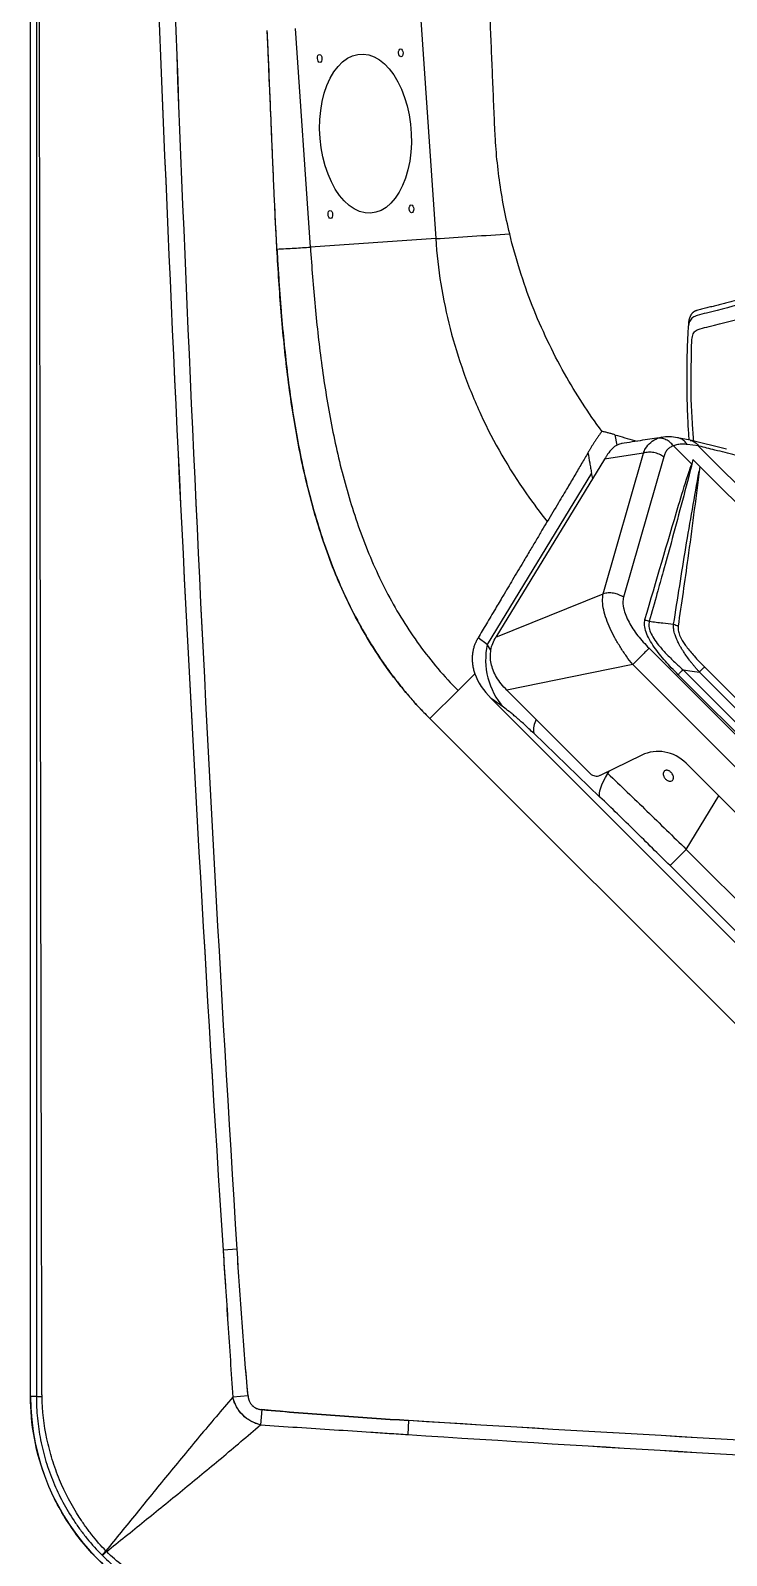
# Model space of a CAD drawing. Extents: x 409 to 498, y 628 to 778.
# Drawn here: x 408.58 to 417.31, y 645.88 to 665.02 of the extents above; entities that cross this region are included whole.
import ezdxf

# ---------------------------------------------------------------- set-up
doc = ezdxf.new("R2010")
doc.units = 0
doc.header["$MEASUREMENT"] = 0
doc.layers.add('1', color=4, linetype='Continuous')
doc.layers.add('GEOMETRY', color=4, linetype='Continuous', lineweight=25)

# ---------------------------------------------------------------- blocks, each defined once
blk = doc.blocks.new('2026_PULSE')
at = {"layer": 'GEOMETRY'}
for p, q in [((0, 2.918), (0, 86.582)), ((4.897, 20.195), (5.085, 17.451)), ((3.512, 17.344), (3.325, 20.088)), ((3.03, 18.679), (3.029, 18.716)), ((3.03, 18.679), (3.029, 18.716)), ((3.093, 17.32), (3.087, 17.435)), ((5.085, 17.451), (3.512, 17.344)), ((7.335, 14.989), (7.36, 14.858)), ((7.869, 14.945), (7.918, 14.956)), ((7.918, 14.956), (7.922, 14.957)), ((8.28, 14.919), (8.118, 14.952)), ((7.187, 12.993), (7.692, 14.758)), ((7.664, 14.753), (7.205, 14.684)), ((7.692, 14.758), (7.664, 14.753)), ((8.299, 14.619), (8.068, 14.85)), ((8.382, 14.848), (8.242, 14.867)), ((8.735, 14.808), (8.277, 14.92)), ((8.384, 14.846), (8.382, 14.848)), ((14.826, 8.404), (8.384, 14.846)), ((7.205, 14.684), (5.84, 12.449)), ((7.948, 14.712), (7.443, 12.948)), ((8.299, 14.619), (8.298, 14.617)), ((8.314, 14.679), (8.299, 14.619)), ((8.401, 14.592), (8.314, 14.679)), ((8.401, 14.592), (8.391, 14.529)), ((14.573, 8.421), (8.401, 14.592)), ((7.04, 14.507), (5.732, 12.357)), ((7.056, 14.441), (7.04, 14.507)), ((5.84, 12.449), (7.187, 12.993)), ((5.732, 12.357), (5.617, 12.439)), ((7.763, 12.308), (12.288, 7.783)), ((7.558, 12.103), (7.023, 11.995)), ((12.083, 7.578), (7.558, 12.103)), ((8.458, 12.074), (12.054, 8.478)), ((5.576, 11.988), (5.366, 11.778)), ((7.023, 11.995), (5.979, 11.782)), ((11.957, 8.148), (8.128, 11.977)), ((8.189, 12.038), (12.018, 8.209)), ((11.99, 8.414), (8.394, 12.01)), ((5.366, 11.778), (5.013, 11.425)), ((5.979, 11.782), (7.025, 10.736)), ((11.656, 5.802), (5.782, 11.676)), ((5.936, 11.568), (5.782, 11.676)), ((11.405, 5.033), (5.013, 11.425)), ((7.147, 10.441), (6.315, 11.241)), ((7.671, 10.966), (7.15, 10.713)), ((7.246, 10.737), (7.23, 10.753)), ((7.246, 10.737), (7.266, 10.77)), ((8.227, 10.866), (10.846, 8.247)), ((8.23, 9.784), (8.638, 10.455)), ((8.026, 9.58), (8.23, 9.784)), ((9.764, 8.25), (8.23, 9.784)), ((9.559, 8.046), (8.026, 9.58)), ((2.593, 4.765), (2.417, 4.754)), ((0, 2.918), (0.074, 2.918)), ((2.73, 2.924), (2.539, 2.907)), ((2.904, 2.75), (2.887, 2.559)), ((4.745, 2.613), (4.734, 2.437))]:
    blk.add_line(p, q, dxfattribs=at)
at = {"layer": 'GEOMETRY', "flags": 128}
for points in [[(3.658, 19.714), (3.656, 19.695), (3.651, 19.679), (3.642, 19.668), (3.631, 19.664), (3.62, 19.668), (3.611, 19.679), (3.604, 19.695), (3.601, 19.714), (3.602, 19.733), (3.607, 19.749), (3.616, 19.76), (3.627, 19.764), (3.638, 19.76), (3.648, 19.749), (3.655, 19.733), (3.658, 19.714)], [(4.779, 18.769), (4.78, 18.651), (4.773, 18.535), (4.759, 18.422), (4.736, 18.314), (4.706, 18.212), (4.669, 18.118), (4.626, 18.033), (4.577, 17.958), (4.522, 17.895), (4.463, 17.844), (4.4, 17.806), (4.335, 17.782), (4.268, 17.771), (4.199, 17.775), (4.131, 17.792), (4.064, 17.824), (3.999, 17.868), (3.937, 17.925), (3.879, 17.994), (3.825, 18.074), (3.776, 18.164), (3.734, 18.262), (3.698, 18.367), (3.669, 18.478), (3.648, 18.593), (3.635, 18.71), (3.629, 18.829), (3.632, 18.946), (3.643, 19.061), (3.661, 19.172), (3.687, 19.277), (3.721, 19.375), (3.761, 19.465), (3.808, 19.545), (3.86, 19.614), (3.917, 19.671), (3.978, 19.715), (4.042, 19.746), (4.108, 19.764), (4.176, 19.767), (4.244, 19.757), (4.312, 19.733), (4.378, 19.695), (4.442, 19.644), (4.502, 19.581), (4.558, 19.506), (4.61, 19.421), (4.655, 19.327), (4.695, 19.225), (4.727, 19.117), (4.752, 19.004), (4.769, 18.888), (4.779, 18.769)], [(4.675, 19.783), (4.674, 19.764), (4.669, 19.748), (4.66, 19.738), (4.649, 19.734), (4.638, 19.738), (4.628, 19.748), (4.621, 19.764), (4.618, 19.783), (4.62, 19.802), (4.625, 19.819), (4.634, 19.829), (4.645, 19.833), (4.656, 19.829), (4.665, 19.819), (4.672, 19.802), (4.675, 19.783)], [(4.809, 17.825), (4.808, 17.806), (4.802, 17.79), (4.794, 17.779), (4.783, 17.775), (4.772, 17.779), (4.762, 17.79), (4.755, 17.806), (4.752, 17.825), (4.753, 17.844), (4.759, 17.86), (4.767, 17.871), (4.778, 17.875), (4.789, 17.871), (4.799, 17.86), (4.806, 17.844), (4.809, 17.825)], [(3.791, 17.755), (3.79, 17.736), (3.785, 17.72), (3.776, 17.709), (3.765, 17.706), (3.754, 17.709), (3.744, 17.72), (3.737, 17.736), (3.734, 17.755), (3.736, 17.774), (3.741, 17.791), (3.75, 17.801), (3.761, 17.805), (3.772, 17.801), (3.781, 17.791), (3.788, 17.774), (3.791, 17.755)], [(5.778, 12.284), (5.732, 12.357), (5.732, 12.357), (5.732, 12.357)], [(8.189, 12.038), (8.304, 12.023), (8.394, 12.01)], [(7.147, 10.441), (7.141, 10.462), (7.141, 10.488), (7.146, 10.519), (7.156, 10.555), (7.171, 10.595), (7.191, 10.639), (7.216, 10.686), (7.246, 10.737)]]:
    blk.add_lwpolyline(points, dxfattribs=at)
at = {"layer": 'GEOMETRY'}
for centre, radius, start, end in [((6.619, 12.164), 0.907, 167.7519, 221.1349), ((6.57, 11.282), 0.258, 149.4629, 189.174), ((2.898, 2.918), 2.898, 180, 270), ((0.141, 3.525), 0.611, 263.7105, 270.405), ((1.45, 0.464), 0.718, 134.5835, 140.2475), ((0.444, 1.471), 0.718, 309.7511, 315.4166)]:
    blk.add_arc(centre, radius, start, end, dxfattribs=at)
for centre, major_axis, ratio, start_param, end_param in [((6.99, 12.024), (1.44, -0.221), 0.581848, 3.4407, 3.812107), ((7.89, 10.511), (-0.204, 0.462), 0.963503, 5.095237, 6.318128), ((7.098, 10.801), (0.096, -0.0412), 0.920493, 4.303114, 5.610138)]:
    blk.add_ellipse(centre, major_axis=major_axis, ratio=ratio, start_param=start_param, end_param=end_param, dxfattribs=at)
for points, knots in [([(0.074, 86.582), (0.074, 86.555), (0.074, 86.528), (0.074, 86.473), (0.074, 86.392), (0.074, 86.201), (0.074, 85.82), (0.074, 85.057), (0.074, 83.532), (0.074, 82.225), (0.074, 79.61), (0.075, 77.867), (0.075, 72.638), (0.075, 69.152), (0.076, 58.694), (0.076, 51.722), (0.076, 37.778), (0.076, 30.806), (0.075, 20.348), (0.075, 16.862), (0.075, 11.633), (0.074, 9.89), (0.074, 7.276), (0.074, 5.968), (0.074, 4.443), (0.074, 3.681), (0.074, 3.299), (0.074, 3.109), (0.074, 3.027), (0.074, 2.973), (0.074, 2.945), (0.074, 2.918)], [0, 0, 0, 0, 0.000977, 0.000977, 0.001953, 0.003906, 0.007812, 0.015625, 0.03125, 0.0625, 0.0625, 0.125, 0.125, 0.25, 0.25, 0.5, 0.5, 0.75, 0.75, 0.875, 0.875, 0.9375, 0.9375, 0.96875, 0.984375, 0.992187, 0.996094, 0.998047, 0.999023, 0.999023, 1, 1, 1, 1]), ([(0.074, 86.582), (0.074, 86.555), (0.074, 86.528), (0.074, 86.473), (0.074, 86.392), (0.074, 86.201), (0.074, 85.82), (0.074, 85.057), (0.074, 83.532), (0.074, 82.225), (0.074, 79.61), (0.075, 77.867), (0.075, 72.638), (0.075, 69.152), (0.076, 58.694), (0.076, 51.722), (0.076, 37.778), (0.076, 30.806), (0.075, 20.348), (0.075, 16.862), (0.075, 11.633), (0.074, 9.89), (0.074, 7.276), (0.074, 5.968), (0.074, 4.443), (0.074, 3.681), (0.074, 3.299), (0.074, 3.109), (0.074, 3.027), (0.074, 2.973), (0.074, 2.945), (0.074, 2.918)], [0, 0, 0, 0, 0.000977, 0.000977, 0.001953, 0.003906, 0.007812, 0.015625, 0.03125, 0.0625, 0.0625, 0.125, 0.125, 0.25, 0.25, 0.5, 0.5, 0.75, 0.75, 0.875, 0.875, 0.9375, 0.9375, 0.96875, 0.984375, 0.992187, 0.996094, 0.998047, 0.999023, 0.999023, 1, 1, 1, 1]), ([(0.144, 2.968), (0.143, 2.971), (0.144, 2.975), (0.144, 2.981), (0.144, 2.992), (0.143, 3.015), (0.143, 3.063), (0.143, 3.158), (0.143, 3.349), (0.142, 3.729), (0.14, 4.491), (0.137, 6.014), (0.134, 7.32), (0.129, 9.931), (0.126, 11.672), (0.117, 16.895), (0.112, 20.377), (0.105, 27.341), (0.102, 30.823), (0.099, 37.786), (0.098, 41.268), (0.098, 48.232), (0.099, 51.714), (0.102, 58.678), (0.105, 62.16), (0.112, 69.123), (0.117, 72.605), (0.129, 79.569), (0.136, 83.051), (0.144, 86.533)], [0, 0, 0, 0, 0.000122, 0.000122, 0.000244, 0.000488, 0.000977, 0.001953, 0.003906, 0.007813, 0.015625, 0.03125, 0.0625, 0.0625, 0.125, 0.125, 0.25, 0.25, 0.375, 0.375, 0.5, 0.5, 0.625, 0.625, 0.75, 0.75, 0.875, 0.875, 1, 1, 1, 1]), ([(0.144, 2.968), (0.143, 2.971), (0.144, 2.975), (0.144, 2.981), (0.144, 2.992), (0.143, 3.015), (0.143, 3.063), (0.143, 3.158), (0.143, 3.349), (0.142, 3.729), (0.14, 4.491), (0.137, 6.014), (0.134, 7.32), (0.129, 9.931), (0.126, 11.672), (0.117, 16.895), (0.112, 20.377), (0.105, 27.341), (0.102, 30.823), (0.099, 37.786), (0.098, 41.268), (0.098, 48.232), (0.099, 51.714), (0.102, 58.678), (0.105, 62.16), (0.112, 69.123), (0.117, 72.605), (0.129, 79.569), (0.136, 83.051), (0.144, 86.533)], [0, 0, 0, 0, 0.000122, 0.000122, 0.000244, 0.000488, 0.000977, 0.001953, 0.003906, 0.007813, 0.015625, 0.03125, 0.0625, 0.0625, 0.125, 0.125, 0.25, 0.25, 0.375, 0.375, 0.5, 0.5, 0.625, 0.625, 0.75, 0.75, 0.875, 0.875, 1, 1, 1, 1]), ([(2.417, 84.746), (2.309, 83.081), (2.208, 81.417), (2.02, 78.086), (1.933, 76.421), (1.692, 71.423), (1.559, 68.09), (1.4, 63.09), (1.354, 61.423), (1.275, 58.088), (1.242, 56.421), (1.163, 51.418), (1.111, 44.748), (1.163, 38.079), (1.242, 33.076), (1.275, 31.408), (1.354, 28.074), (1.4, 26.407), (1.559, 21.407), (1.692, 18.075), (2.013, 11.413), (2.201, 8.083), (2.417, 4.754)], [0, 0, 0, 0, 0.0625, 0.0625, 0.125, 0.125, 0.25, 0.25, 0.3125, 0.3125, 0.375, 0.375, 0.5, 0.625, 0.625, 0.6875, 0.6875, 0.75, 0.75, 0.875, 0.875, 1, 1, 1, 1]), ([(2.417, 84.746), (1.986, 78.088), (1.664, 71.424), (1.347, 61.423), (1.268, 58.088), (1.163, 51.418), (1.137, 48.083), (1.137, 41.414), (1.163, 38.079), (1.268, 31.409), (1.347, 28.074), (1.665, 18.073), (1.986, 11.411), (2.417, 4.754)], [0, 0, 0, 0, 0.50835, 0.50835, 0.762525, 0.762525, 1.016701, 1.016701, 1.270876, 1.270876, 1.525051, 1.525051, 2.033401, 2.033401, 2.033401, 2.033401]), ([(2.593, 4.765), (2.385, 8.093), (2.204, 11.422), (1.896, 18.083), (1.769, 21.414), (1.617, 26.413), (1.573, 28.079), (1.497, 31.413), (1.466, 33.08), (1.39, 38.081), (1.34, 44.749), (1.39, 51.416), (1.491, 58.084), (1.566, 61.418), (1.769, 68.083), (1.896, 71.415), (2.127, 76.412), (2.211, 78.077), (2.392, 81.406), (2.489, 83.071), (2.593, 84.735)], [0, 0, 0, 0, 0.125, 0.125, 0.25, 0.25, 0.3125, 0.3125, 0.375, 0.375, 0.5, 0.625, 0.625, 0.75, 0.75, 0.875, 0.875, 0.9375, 0.9375, 1, 1, 1, 1]), ([(2.593, 4.765), (2.177, 11.421), (1.87, 18.082), (1.566, 28.079), (1.491, 31.413), (1.39, 38.081), (1.365, 41.415), (1.365, 48.082), (1.39, 51.416), (1.491, 58.084), (1.566, 61.418), (1.87, 71.416), (2.177, 78.079), (2.593, 84.735)], [0.216375, 0.216375, 0.216375, 0.216375, 0.723368, 0.723368, 0.976864, 0.976864, 1.230361, 1.230361, 1.483857, 1.483857, 1.737354, 1.737354, 2.244347, 2.244347, 2.244347, 2.244347]), ([(5.827, 18.836), (5.826, 18.849), (5.823, 18.92), (5.818, 19.048), (5.808, 19.278), (5.796, 19.565), (5.782, 19.91), (5.772, 20.139), (5.768, 20.254)], [0, 0, 0, 0, 0.0143428, 0.0768428, 0.1393428, 0.2643428, 0.3893428, 0.5143428, 0.5143428, 0.5143428, 0.5143428]), ([(3.029, 18.716), (3.024, 18.822), (3.015, 19.043), (2.996, 19.492), (2.982, 19.835), (2.972, 20.064)], [0, 0, 0, 0, 0.1162779, 0.2412779, 0.4912779, 0.4912779, 0.4912779, 0.4912779]), ([(3.029, 18.716), (3.022, 18.875), (3.012, 19.1), (2.998, 19.433), (2.986, 19.723), (2.977, 19.948), (2.972, 20.064)], [0, 0, 0, 0, 0.355175, 0.5, 0.742053, 1, 1, 1, 1]), ([(6.014, 17.511), (5.987, 17.622), (5.938, 17.847), (5.882, 18.188), (5.85, 18.474), (5.834, 18.69), (5.829, 18.792), (5.827, 18.836)], [0.5143428, 0.5143428, 0.5143428, 0.5143428, 0.6393428, 0.7643428, 0.8893428, 0.9518428, 1, 1, 1, 1]), ([(3.087, 17.435), (3.077, 17.625), (3.062, 17.93), (3.044, 18.345), (3.035, 18.569), (3.03, 18.679)], [0.5046837, 0.5046837, 0.5046837, 0.5046837, 0.712755, 0.837755, 0.9580714, 0.9580714, 0.9580714, 0.9580714]), ([(3.087, 17.435), (3.085, 17.471), (3.081, 17.547), (3.075, 17.663), (3.069, 17.788), (3.063, 17.92), (3.055, 18.087), (3.044, 18.341), (3.036, 18.548), (3.03, 18.679)], [0, 0, 0, 0, 0.087695, 0.181542, 0.281542, 0.387695, 0.500001, 0.685353, 1, 1, 1, 1]), ([(5.085, 17.451), (5.098, 17.261), (5.141, 16.88), (5.259, 16.319), (5.427, 15.77), (5.717, 15.061), (6.077, 14.436), (6.395, 14.013), (6.486, 13.9)], [0, 0, 0, 0, 0.125, 0.25, 0.375, 0.5, 0.75, 0.8452879, 0.8452879, 0.8452879, 0.8452879]), ([(7.171, 15.032), (7, 15.263), (6.758, 15.638), (6.481, 16.174), (6.293, 16.608), (6.135, 17.054), (6.051, 17.357), (6.014, 17.511)], [0, 0, 0, 0, 0.2281753, 0.3531753, 0.4781753, 0.6031753, 0.7281753, 0.7281753, 0.7281753, 0.7281753]), ([(11.771, 17.434), (11.59, 17.38), (11.227, 17.271), (10.698, 17.118), (10.174, 16.972), (9.609, 16.817), (9.045, 16.668), (8.621, 16.548), (8.385, 16.493), (8.31, 16.465), (8.27, 16.42), (8.259, 16.368), (8.254, 16.343)], [0, 0, 0, 0, 0.140638, 0.281305, 0.427376, 0.573414, 0.759963, 0.913915, 0.948553, 0.966113, 0.983617, 1, 1, 1, 1]), ([(11.764, 17.481), (11.74, 17.474), (11.691, 17.459), (11.619, 17.437), (11.547, 17.415), (11.476, 17.394), (11.404, 17.372), (11.333, 17.351), (11.263, 17.33), (11.192, 17.31), (11.122, 17.289), (11.052, 17.269), (10.983, 17.249), (10.914, 17.229), (10.844, 17.21), (10.776, 17.19), (10.707, 17.171), (10.639, 17.152), (10.571, 17.133), (10.503, 17.114), (10.436, 17.095), (10.368, 17.077), (10.301, 17.058), (10.234, 17.04), (10.167, 17.022), (10.101, 17.004), (10.035, 16.986), (9.968, 16.969), (9.902, 16.951), (9.837, 16.933), (9.771, 16.916), (9.705, 16.899), (9.64, 16.881), (9.575, 16.864), (9.51, 16.847), (9.445, 16.83), (9.38, 16.813), (9.316, 16.796), (9.251, 16.779), (9.187, 16.762), (9.123, 16.746), (9.058, 16.729), (8.994, 16.712), (8.931, 16.696), (8.867, 16.679), (8.803, 16.663), (8.74, 16.646), (8.676, 16.63), (8.613, 16.613), (8.55, 16.597), (8.486, 16.581), (8.423, 16.565), (8.381, 16.554), (8.361, 16.548)], [0, 0, 0, 0, 0.019608, 0.039217, 0.058826, 0.078435, 0.098044, 0.117653, 0.137262, 0.156871, 0.176479, 0.196088, 0.215695, 0.235303, 0.25491, 0.274517, 0.294124, 0.313731, 0.333337, 0.352944, 0.372551, 0.392158, 0.411764, 0.431372, 0.450979, 0.470587, 0.490194, 0.509802, 0.52941, 0.549018, 0.568626, 0.588235, 0.607843, 0.627451, 0.647059, 0.666667, 0.686276, 0.705884, 0.725491, 0.745099, 0.764707, 0.784315, 0.803923, 0.823531, 0.843138, 0.862746, 0.882354, 0.901961, 0.921569, 0.941177, 0.960784, 0.980392, 1, 1, 1, 1]), ([(5.013, 11.425), (4.919, 11.518), (4.74, 11.713), (4.494, 12.024), (4.273, 12.354), (4.076, 12.699), (3.903, 13.056), (3.703, 13.546), (3.506, 14.178), (3.337, 14.954), (3.22, 15.739), (3.142, 16.528), (3.108, 17.056), (3.093, 17.32)], [0, 0, 0, 0, 0.0625, 0.125, 0.1875, 0.25, 0.3125, 0.375, 0.5, 0.625, 0.75, 0.875, 1, 1, 1, 1]), ([(3.093, 17.32), (3.095, 17.279), (3.1, 17.199), (3.107, 17.08), (3.115, 16.964), (3.122, 16.851), (3.13, 16.741), (3.138, 16.634), (3.155, 16.427), (3.182, 16.129), (3.226, 15.731), (3.279, 15.343), (3.345, 14.948), (3.422, 14.562), (3.516, 14.174), (3.625, 13.797), (3.754, 13.421), (3.903, 13.057), (4.047, 12.759), (4.174, 12.528), (4.276, 12.356), (4.383, 12.189), (4.475, 12.057), (4.55, 11.957), (4.604, 11.887), (4.659, 11.818), (4.715, 11.75), (4.772, 11.683), (4.831, 11.616), (4.89, 11.551), (4.951, 11.488), (4.992, 11.446), (5.013, 11.425)], [0, 0, 0, 0, 0.019249, 0.038038, 0.056366, 0.074233, 0.09164, 0.108587, 0.125074, 0.189558, 0.25002, 0.314185, 0.37503, 0.439059, 0.500186, 0.563627, 0.624602, 0.68793, 0.749309, 0.781144, 0.812631, 0.843813, 0.874732, 0.888724, 0.902688, 0.916629, 0.930549, 0.944454, 0.958347, 0.972233, 0.986116, 1, 1, 1, 1]), ([(3.512, 17.344), (3.529, 17.095), (3.568, 16.596), (3.651, 15.851), (3.77, 15.11), (3.937, 14.379), (4.127, 13.783), (4.318, 13.321), (4.482, 12.983), (4.668, 12.657), (4.876, 12.346), (5.108, 12.051), (5.278, 11.867), (5.366, 11.778)], [0, 0, 0, 0, 0.125, 0.25, 0.375, 0.5, 0.625, 0.6875, 0.75, 0.8125, 0.875, 0.9375, 1, 1, 1, 1]), ([(8.324, 14.909), (8.318, 14.983), (8.295, 15.25), (8.287, 15.624), (8.295, 15.945), (8.296, 16.096), (8.299, 16.185), (8.314, 16.26), (8.352, 16.302), (8.423, 16.325), (8.655, 16.381), (9.08, 16.496), (9.645, 16.643), (10.212, 16.795), (10.734, 16.938), (11.257, 17.09), (11.612, 17.197), (11.789, 17.251)], [0, 0, 0, 0, 0.036801, 0.133443, 0.173554, 0.187011, 0.200459, 0.213799, 0.226639, 0.239543, 0.266089, 0.390403, 0.54106, 0.65901, 0.777015, 0.888498, 1, 1, 1, 1]), ([(8.361, 16.548), (8.359, 16.548), (8.354, 16.547), (8.348, 16.544), (8.342, 16.542), (8.337, 16.539), (8.331, 16.536), (8.326, 16.533), (8.32, 16.529), (8.315, 16.525), (8.311, 16.521), (8.306, 16.516), (8.301, 16.511), (8.297, 16.506), (8.293, 16.5), (8.289, 16.495), (8.286, 16.488), (8.282, 16.482), (8.279, 16.475), (8.276, 16.468), (8.273, 16.461), (8.27, 16.453), (8.268, 16.445), (8.265, 16.437), (8.263, 16.429), (8.262, 16.42), (8.26, 16.411), (8.259, 16.402), (8.257, 16.393), (8.256, 16.383), (8.256, 16.376), (8.256, 16.373)], [0, 0, 0, 0, 0.034479, 0.068956, 0.103431, 0.137906, 0.172382, 0.206858, 0.241335, 0.275814, 0.310295, 0.344777, 0.379261, 0.413746, 0.448233, 0.482721, 0.517209, 0.551699, 0.586188, 0.620677, 0.655166, 0.689655, 0.724142, 0.758628, 0.793113, 0.827596, 0.862078, 0.896559, 0.93104, 0.96552, 1, 1, 1, 1]), ([(8.256, 16.373), (8.254, 16.337), (8.25, 16.265), (8.241, 16.078), (8.234, 15.809), (8.236, 15.461), (8.246, 15.163), (8.258, 14.986), (8.263, 14.922)], [0, 0, 0, 0, 0.071608, 0.143086, 0.374265, 0.612419, 0.860674, 1, 1, 1, 1]), ([(7.171, 15.032), (7.164, 15.022), (7.15, 15.003), (7.13, 14.975), (7.11, 14.946), (7.09, 14.916), (7.07, 14.886), (7.051, 14.856), (7.032, 14.825), (7.014, 14.795), (7.002, 14.774), (6.996, 14.764)], [0, 0, 0, 0, 0.109503, 0.220016, 0.331276, 0.44302, 0.554993, 0.666948, 0.778614, 0.889719, 1, 1, 1, 1]), ([(7.335, 14.989), (7.328, 14.991), (7.314, 14.995), (7.294, 15.001), (7.273, 15.007), (7.245, 15.014), (7.211, 15.023), (7.184, 15.029), (7.171, 15.032)], [0, 0, 0, 0, 0.118767, 0.241793, 0.368924, 0.499995, 0.750493, 1, 1, 1, 1]), ([(7.335, 14.989), (7.417, 14.964), (7.511, 14.937), (7.605, 14.912), (7.617, 14.909)], [0, 0, 0, 0, 0.881655, 1, 1, 1, 1]), ([(7.922, 14.957), (7.842, 14.945), (7.674, 14.918), (7.507, 14.892), (7.419, 14.879)], [0, 0, 0, 0, 0.475902, 1, 1, 1, 1]), ([(7.719, 14.816), (7.739, 14.844), (7.779, 14.901), (7.839, 14.93), (7.869, 14.945)], [0, 0, 0, 0, 0.495442, 1, 1, 1, 1]), ([(8.068, 14.85), (8.054, 14.866), (8.027, 14.897), (7.976, 14.929), (7.922, 14.947), (7.886, 14.946), (7.869, 14.945)], [0, 0, 0, 0, 0.2458206, 0.5000716, 0.7542841, 1, 1, 1, 1]), ([(8.122, 14.952), (8.088, 14.957), (8.017, 14.967), (7.951, 14.96), (7.917, 14.956)], [0, 0, 0, 0, 0.4819362, 1, 1, 1, 1]), ([(8.242, 14.867), (8.231, 14.882), (8.209, 14.912), (8.166, 14.942), (8.135, 14.949), (8.12, 14.952)], [0, 0, 0, 0, 0.340509, 0.692617, 1, 1, 1, 1]), ([(6.996, 14.764), (6.983, 14.742), (6.957, 14.696), (6.916, 14.626), (6.874, 14.554), (6.831, 14.481), (6.787, 14.405), (6.719, 14.29), (6.618, 14.121), (6.533, 13.978), (6.486, 13.9)], [0, 0, 0, 0, 0.077053, 0.156618, 0.238694, 0.323283, 0.410386, 0.500003, 0.725803, 1, 1, 1, 1]), ([(6.996, 14.764), (7.003, 14.721), (7.011, 14.678), (7.022, 14.614), (7.025, 14.593), (7.033, 14.55), (7.036, 14.528), (7.04, 14.507)], [0, 0, 0, 0, 0.5, 0.5, 0.75, 0.75, 1, 1, 1, 1]), ([(7.243, 14.744), (7.237, 14.734), (7.224, 14.714), (7.211, 14.694), (7.205, 14.684)], [0, 0, 0, 0, 0.500464, 1, 1, 1, 1]), ([(7.422, 14.878), (7.402, 14.874), (7.361, 14.864), (7.299, 14.819), (7.262, 14.769), (7.243, 14.744)], [0, 0, 0, 0, 0.312033, 0.655196, 1, 1, 1, 1]), ([(7.692, 14.758), (7.696, 14.768), (7.705, 14.789), (7.714, 14.807), (7.718, 14.817)], [0, 0, 0, 0, 0.501136, 1, 1, 1, 1]), ([(8.068, 14.85), (8.053, 14.843), (8.023, 14.831), (7.988, 14.8), (7.964, 14.76), (7.954, 14.728), (7.948, 14.712)], [0, 0, 0, 0, 0.251345, 0.50094, 0.750409, 1, 1, 1, 1]), ([(8.242, 14.867), (8.222, 14.869), (8.182, 14.872), (8.122, 14.867), (8.086, 14.856), (8.068, 14.85)], [0, 0, 0, 0, 0.346455, 0.675338, 1, 1, 1, 1]), ([(8.068, 14.85), (8.068, 14.85), (8.068, 14.85), (8.068, 14.85), (8.068, 14.85)], [0, 0, 0, 0, 0.559936, 1, 1, 1, 1]), ([(8.278, 14.918), (8.288, 14.916), (8.315, 14.911), (8.354, 14.887), (8.378, 14.859), (8.39, 14.846)], [0, 0, 0, 0, 0.217253, 0.61447, 1, 1, 1, 1]), ([(8.39, 14.846), (8.39, 14.845), (8.39, 14.844), (8.389, 14.843), (8.388, 14.843), (8.387, 14.844), (8.385, 14.845), (8.384, 14.845), (8.384, 14.846)], [0, 0, 0, 0, 0.262634, 0.531071, 0.668943, 0.786738, 0.893225, 1, 1, 1, 1]), ([(8.845, 14.734), (8.76, 14.755), (8.608, 14.792), (8.457, 14.829), (8.39, 14.846)], [0, 0, 0, 0, 0.56, 1, 1, 1, 1]), ([(7.712, 12.671), (7.852, 13.15), (8.028, 13.753), (8.219, 14.387), (8.273, 14.552), (8.289, 14.599), (8.296, 14.612), (8.298, 14.617)], [0, 0, 0, 0, 0.733813, 0.925342, 0.977269, 0.992279, 1, 1, 1, 1]), ([(8.3, 14.615), (8.3, 14.615), (8.299, 14.615), (8.299, 14.614), (8.299, 14.612), (8.296, 14.601), (8.21, 14.271), (8.094, 13.826), (7.947, 13.298), (7.856, 12.971), (7.798, 12.762), (7.766, 12.647)], [0, 0, 0, 0, 0.000039, 0.000331, 0.001135, 0.004164, 0.015941, 0.499832, 0.681352, 0.823364, 1, 1, 1, 1]), ([(8.071, 12.609), (8.122, 12.931), (8.222, 13.576), (8.334, 14.212), (8.39, 14.53)], [0, 0, 0, 0, 0.499897, 1, 1, 1, 1]), ([(8.392, 14.528), (8.346, 14.164), (8.263, 13.513), (8.169, 12.869), (8.127, 12.586)], [0, 0, 0, 0, 0.559996, 1, 1, 1, 1]), ([(6.486, 13.9), (6.464, 13.863), (6.417, 13.786), (6.345, 13.664), (6.266, 13.531), (6.167, 13.365), (6.054, 13.174), (5.938, 12.979), (5.828, 12.794), (5.724, 12.619), (5.652, 12.497), (5.617, 12.439)], [0, 0, 0, 0, 0.076369, 0.159705, 0.250006, 0.349837, 0.5, 0.640615, 0.750004, 0.879796, 1, 1, 1, 1]), ([(7.558, 12.103), (7.531, 12.138), (7.477, 12.209), (7.402, 12.321), (7.333, 12.439), (7.272, 12.558), (7.224, 12.677), (7.191, 12.792), (7.175, 12.902), (7.183, 12.962), (7.187, 12.993)], [0, 0, 0, 0, 0.1141789, 0.2333537, 0.3556573, 0.4797289, 0.6049892, 0.7319486, 0.8624896, 1, 1, 1, 1]), ([(7.443, 12.948), (7.439, 12.926), (7.433, 12.894), (7.437, 12.844), (7.446, 12.792), (7.468, 12.722), (7.509, 12.637), (7.56, 12.551), (7.641, 12.438), (7.714, 12.36), (7.763, 12.308)], [0, 0, 0, 0, 0.125044, 0.187707, 0.251332, 0.373876, 0.501773, 0.624135, 0.751153, 1, 1, 1, 1]), ([(8.128, 11.977), (8.099, 12.006), (8.045, 12.061), (7.966, 12.147), (7.894, 12.233), (7.825, 12.325), (7.767, 12.417), (7.723, 12.511), (7.7, 12.6), (7.708, 12.647), (7.712, 12.671)], [0, 0, 0, 0, 0.131695, 0.24934, 0.378329, 0.497693, 0.62718, 0.749961, 0.873946, 1, 1, 1, 1]), ([(7.712, 12.671), (7.72, 12.666), (7.737, 12.655), (7.756, 12.65), (7.766, 12.647)], [0, 0, 0, 0, 0.5, 1, 1, 1, 1]), ([(7.766, 12.647), (7.762, 12.626), (7.754, 12.585), (7.778, 12.508), (7.822, 12.429), (7.889, 12.338), (7.978, 12.238), (8.082, 12.136), (8.154, 12.07), (8.189, 12.038)], [0, 0, 0, 0, 0.120842, 0.236017, 0.354466, 0.479568, 0.65493, 0.832373, 1, 1, 1, 1]), ([(7.766, 12.647), (7.823, 12.64), (7.925, 12.627), (8.026, 12.615), (8.071, 12.609)], [0, 0, 0, 0, 0.560611, 1, 1, 1, 1]), ([(5.979, 11.782), (5.954, 11.809), (5.906, 11.86), (5.848, 11.945), (5.805, 12.031), (5.779, 12.118), (5.769, 12.205), (5.776, 12.289), (5.799, 12.373), (5.826, 12.423), (5.84, 12.449)], [0, 0, 0, 0, 0.127804, 0.249051, 0.366383, 0.482705, 0.600436, 0.724414, 0.856966, 1, 1, 1, 1]), ([(8.394, 12.01), (8.386, 12.02), (8.37, 12.038), (8.345, 12.067), (8.32, 12.097), (8.295, 12.128), (8.263, 12.169), (8.229, 12.216), (8.197, 12.262), (8.179, 12.291), (8.17, 12.306), (8.167, 12.312), (8.153, 12.336), (8.131, 12.375), (8.107, 12.428), (8.085, 12.486), (8.069, 12.549), (8.07, 12.589), (8.071, 12.609)], [0, 0, 0, 0, 0.047708, 0.096688, 0.146809, 0.197928, 0.249893, 0.347838, 0.421271, 0.471482, 0.483259, 0.492609, 0.499558, 0.592818, 0.675836, 0.749812, 0.87358, 1, 1, 1, 1]), ([(8.127, 12.586), (8.126, 12.57), (8.125, 12.536), (8.144, 12.474), (8.171, 12.422), (8.195, 12.382), (8.212, 12.357), (8.254, 12.299), (8.334, 12.202), (8.414, 12.119), (8.458, 12.074)], [0, 0, 0, 0, 0.117005, 0.234536, 0.360199, 0.405093, 0.451786, 0.500448, 0.726612, 1, 1, 1, 1]), ([(5.617, 12.439), (5.614, 12.435), (5.61, 12.427), (5.604, 12.416), (5.598, 12.405), (5.592, 12.393), (5.587, 12.381), (5.577, 12.359), (5.565, 12.327), (5.554, 12.282), (5.546, 12.237), (5.543, 12.198), (5.543, 12.166), (5.544, 12.141), (5.546, 12.116), (5.55, 12.09), (5.555, 12.065), (5.561, 12.039), (5.568, 12.014), (5.573, 11.997), (5.576, 11.988)], [0, 0, 0, 0, 0.031193, 0.062083, 0.092675, 0.122974, 0.152988, 0.182721, 0.289347, 0.392749, 0.493281, 0.591325, 0.643201, 0.694713, 0.745928, 0.796915, 0.847745, 0.898488, 0.949216, 1, 1, 1, 1]), ([(6.315, 11.241), (6.275, 11.28), (6.236, 11.316), (6.181, 11.367), (6.162, 11.383), (6.128, 11.413), (6.111, 11.428), (6.079, 11.455), (6.064, 11.468), (6.035, 11.492), (6.021, 11.503), (5.981, 11.534), (5.957, 11.552), (5.936, 11.568)], [0, 0, 0, 0, 0.25, 0.25, 0.375, 0.375, 0.5, 0.5, 0.625, 0.625, 0.75, 0.75, 1, 1, 1, 1]), ([(7.246, 10.737), (7.408, 10.582), (7.572, 10.424), (7.818, 10.185), (7.9, 10.105), (8.065, 9.945), (8.148, 9.864), (8.23, 9.784)], [0, 0, 0, 0, 0.5, 0.5, 0.75, 0.75, 1, 1, 1, 1]), ([(8.066, 10.706), (8.068, 10.702), (8.069, 10.697), (8.07, 10.688), (8.07, 10.684), (8.069, 10.676), (8.069, 10.672), (8.066, 10.665), (8.065, 10.661), (8.059, 10.652), (8.054, 10.647), (8.041, 10.641), (8.034, 10.639), (8.022, 10.64), (8.018, 10.64), (8.009, 10.642), (8.005, 10.644), (7.997, 10.647), (7.992, 10.649), (7.984, 10.655), (7.98, 10.658), (7.973, 10.664), (7.969, 10.668), (7.963, 10.675), (7.96, 10.679), (7.954, 10.688), (7.952, 10.692), (7.948, 10.701), (7.946, 10.705), (7.942, 10.719), (7.941, 10.728), (7.942, 10.744), (7.944, 10.752), (7.95, 10.761), (7.952, 10.764), (7.957, 10.769), (7.96, 10.771), (7.967, 10.774), (7.97, 10.775), (7.977, 10.776), (7.981, 10.777), (7.989, 10.777), (7.993, 10.776), (8.002, 10.774), (8.006, 10.772), (8.014, 10.769), (8.018, 10.767), (8.026, 10.761), (8.03, 10.758), (8.038, 10.752), (8.041, 10.748), (8.048, 10.741), (8.051, 10.737), (8.059, 10.724), (8.064, 10.715), (8.066, 10.706)], [0, 0, 0, 0, 0.03125, 0.03125, 0.0625, 0.0625, 0.09375, 0.09375, 0.125, 0.125, 0.1875, 0.1875, 0.25, 0.25, 0.28125, 0.28125, 0.3125, 0.3125, 0.34375, 0.34375, 0.375, 0.375, 0.40625, 0.40625, 0.4375, 0.4375, 0.46875, 0.46875, 0.5, 0.5, 0.5625, 0.5625, 0.625, 0.625, 0.65625, 0.65625, 0.6875, 0.6875, 0.71875, 0.71875, 0.75, 0.75, 0.78125, 0.78125, 0.8125, 0.8125, 0.84375, 0.84375, 0.875, 0.875, 0.90625, 0.90625, 0.9375, 0.9375, 1, 1, 1, 1]), ([(8.026, 9.58), (7.952, 9.653), (7.879, 9.726), (7.733, 9.871), (7.659, 9.943), (7.512, 10.087), (7.439, 10.159), (7.293, 10.301), (7.22, 10.371), (7.147, 10.441)], [0, 0, 0, 0, 0.25, 0.25, 0.5, 0.5, 0.75, 0.75, 1, 1, 1, 1]), ([(2.417, 4.754), (2.422, 4.677), (2.427, 4.6), (2.437, 4.446), (2.442, 4.369), (2.457, 4.138), (2.468, 3.984), (2.498, 3.522), (2.518, 3.215), (2.539, 2.907)], [0, 0, 0, 0, 0.125, 0.125, 0.25, 0.25, 0.5, 0.5, 1, 1, 1, 1]), ([(2.417, 4.754), (2.437, 4.446), (2.457, 4.138), (2.498, 3.522), (2.518, 3.215), (2.539, 2.907)], [0, 0, 0, 0, 0.0235106, 0.0235106, 0.04702121, 0.04702121, 0.04702121, 0.04702121]), ([(2.73, 2.924), (2.702, 3.23), (2.678, 3.537), (2.644, 3.997), (2.633, 4.151), (2.612, 4.458), (2.603, 4.611), (2.593, 4.765)], [0, 0, 0, 0, 0.5, 0.5, 0.75, 0.75, 1, 1, 1, 1]), ([(2.898, 0.02), (2.727, 0.02), (2.55, 0.035), (2.191, 0.102), (2.01, 0.153), (1.653, 0.294), (1.478, 0.384), (1.229, 0.547), (1.149, 0.605), (0.994, 0.731), (0.92, 0.798), (0.778, 0.94), (0.711, 1.014), (0.585, 1.169), (0.527, 1.25), (0.364, 1.498), (0.274, 1.673), (0.133, 2.03), (0.082, 2.211), (0.015, 2.57), (0, 2.747), (0, 2.918)], [0, 0, 0, 0, 0.125, 0.125, 0.25, 0.25, 0.375, 0.375, 0.4375, 0.4375, 0.5, 0.5, 0.5625, 0.5625, 0.625, 0.625, 0.75, 0.75, 0.875, 0.875, 1, 1, 1, 1]), ([(0.074, 2.918), (0.074, 2.912), (0.074, 2.907), (0.074, 2.895), (0.074, 2.878), (0.075, 2.837), (0.076, 2.802), (0.079, 2.733), (0.083, 2.687), (0.096, 2.55), (0.109, 2.459), (0.145, 2.279), (0.167, 2.189), (0.207, 2.056), (0.222, 2.012), (0.253, 1.925), (0.27, 1.882), (0.358, 1.669), (0.444, 1.507), (0.572, 1.315), (0.598, 1.277), (0.653, 1.203), (0.682, 1.166), (0.77, 1.058), (0.833, 0.989), (0.898, 0.924)], [0, 0, 0, 0, 0.007813, 0.007813, 0.015625, 0.03125, 0.0625, 0.0625, 0.125, 0.125, 0.25, 0.25, 0.375, 0.375, 0.4375, 0.4375, 0.5, 0.5, 0.75, 0.75, 0.8125, 0.8125, 0.875, 0.875, 1, 1, 1, 1]), ([(0.946, 0.976), (0.884, 1.041), (0.825, 1.109), (0.741, 1.215), (0.714, 1.251), (0.662, 1.324), (0.637, 1.361), (0.515, 1.548), (0.432, 1.705), (0.347, 1.912), (0.331, 1.953), (0.301, 2.038), (0.286, 2.081), (0.247, 2.209), (0.224, 2.296), (0.17, 2.557), (0.149, 2.734), (0.145, 2.915)], [0, 0, 0, 0, 0.125, 0.125, 0.1875, 0.1875, 0.25, 0.25, 0.5, 0.5, 0.5625, 0.5625, 0.625, 0.625, 0.75, 0.75, 1, 1, 1, 1]), ([(0.946, 0.976), (0.884, 1.041), (0.825, 1.109), (0.741, 1.215), (0.714, 1.251), (0.662, 1.324), (0.637, 1.361), (0.515, 1.548), (0.432, 1.705), (0.347, 1.912), (0.331, 1.953), (0.301, 2.038), (0.286, 2.081), (0.247, 2.209), (0.224, 2.296), (0.17, 2.557), (0.149, 2.734), (0.145, 2.915)], [0, 0, 0, 0, 0.125, 0.125, 0.1875, 0.1875, 0.25, 0.25, 0.5, 0.5, 0.5625, 0.5625, 0.625, 0.625, 0.75, 0.75, 1, 1, 1, 1]), ([(2.539, 2.907), (2.397, 2.742), (2.258, 2.578), (1.985, 2.252), (1.851, 2.089), (1.587, 1.766), (1.457, 1.606), (1.2, 1.288), (1.073, 1.131), (0.946, 0.976)], [0, 0, 0, 0, 0.25, 0.25, 0.5, 0.5, 0.75, 0.75, 1, 1, 1, 1]), ([(2.539, 2.907), (2.397, 2.742), (2.258, 2.578), (1.985, 2.252), (1.851, 2.089), (1.587, 1.766), (1.457, 1.606), (1.2, 1.288), (1.073, 1.131), (0.946, 0.976)], [0, 0, 0, 0, 0.25, 0.25, 0.5, 0.5, 0.75, 0.75, 1, 1, 1, 1]), ([(2.887, 2.559), (2.866, 2.564), (2.845, 2.57), (2.805, 2.586), (2.786, 2.595), (2.748, 2.616), (2.73, 2.628), (2.695, 2.653), (2.679, 2.668), (2.648, 2.699), (2.634, 2.715), (2.608, 2.749), (2.596, 2.768), (2.575, 2.806), (2.566, 2.825), (2.55, 2.865), (2.544, 2.886), (2.539, 2.907)], [0, 0, 0, 0, 0.125, 0.125, 0.25, 0.25, 0.375, 0.375, 0.5, 0.5, 0.625, 0.625, 0.75, 0.75, 0.875, 0.875, 1, 1, 1, 1]), ([(2.879, 2.561), (2.841, 2.574), (2.762, 2.6), (2.659, 2.679), (2.578, 2.784), (2.552, 2.866), (2.539, 2.907)], [0, 0, 0, 0, 0.238446, 0.49195, 0.745604, 1, 1, 1, 1]), ([(2.73, 2.924), (2.731, 2.913), (2.732, 2.901), (2.738, 2.88), (2.741, 2.869), (2.75, 2.848), (2.755, 2.838), (2.768, 2.82), (2.775, 2.811), (2.791, 2.795), (2.8, 2.788), (2.818, 2.775), (2.828, 2.77), (2.859, 2.757), (2.881, 2.752), (2.904, 2.75)], [0, 0, 0, 0, 0.125, 0.125, 0.25, 0.25, 0.375, 0.375, 0.5, 0.5, 0.625, 0.625, 0.75, 0.75, 1, 1, 1, 1]), ([(2.73, 2.924), (2.73, 2.921), (2.731, 2.914), (2.732, 2.904), (2.734, 2.895), (2.736, 2.885), (2.739, 2.876), (2.742, 2.867), (2.749, 2.851), (2.761, 2.828), (2.782, 2.802), (2.808, 2.781), (2.833, 2.768), (2.854, 2.76), (2.87, 2.755), (2.886, 2.752), (2.898, 2.75), (2.904, 2.75)], [0, 0, 0, 0, 0.037305, 0.073986, 0.110111, 0.145748, 0.180971, 0.215856, 0.250478, 0.376703, 0.500427, 0.623853, 0.74978, 0.810474, 0.872146, 0.935197, 1, 1, 1, 1]), ([(2.904, 2.75), (3.21, 2.722), (3.517, 2.698), (3.978, 2.664), (4.131, 2.653), (4.438, 2.633), (4.592, 2.623), (4.745, 2.613)], [0, 0, 0, 0, 0.5, 0.5, 0.75, 0.75, 1, 1, 1, 1]), ([(0.956, 0.967), (1.111, 1.093), (1.268, 1.221), (1.586, 1.478), (1.746, 1.608), (2.069, 1.871), (2.232, 2.005), (2.558, 2.278), (2.722, 2.417), (2.887, 2.559)], [0, 0, 0, 0, 0.25, 0.25, 0.5, 0.5, 0.75, 0.75, 1, 1, 1, 1]), ([(0.956, 0.967), (1.111, 1.093), (1.268, 1.221), (1.586, 1.478), (1.746, 1.608), (2.069, 1.871), (2.232, 2.005), (2.558, 2.278), (2.722, 2.417), (2.887, 2.559)], [0, 0, 0, 0, 0.25, 0.25, 0.5, 0.5, 0.75, 0.75, 1, 1, 1, 1]), ([(2.887, 2.559), (3.194, 2.538), (3.502, 2.518), (3.964, 2.488), (4.118, 2.478), (4.349, 2.463), (4.426, 2.458), (4.58, 2.447), (4.657, 2.442), (4.734, 2.437)], [0, 0, 0, 0, 0.5, 0.5, 0.75, 0.75, 0.875, 0.875, 1, 1, 1, 1]), ([(2.887, 2.559), (3.194, 2.538), (3.502, 2.518), (4.118, 2.478), (4.426, 2.457), (4.734, 2.437)], [0, 0, 0, 0, 0.02351789, 0.02351789, 0.04703579, 0.04703579, 0.04703579, 0.04703579]), ([(33.743, 1.476), (31.325, 1.516), (28.907, 1.57), (24.072, 1.704), (21.655, 1.784), (16.821, 1.973), (14.405, 2.081), (9.574, 2.326), (7.159, 2.462), (4.745, 2.613)], [0, 0, 0, 0, 0.25, 0.25, 0.5, 0.5, 0.75, 0.75, 1, 1, 1, 1]), ([(4.734, 2.437), (7.149, 2.281), (9.564, 2.139), (14.396, 1.884), (16.813, 1.771), (21.647, 1.573), (24.065, 1.489), (28.902, 1.35), (31.32, 1.294), (33.739, 1.252)], [0, 0, 0, 0, 0.25, 0.25, 0.5, 0.5, 0.75, 0.75, 1, 1, 1, 1]), ([(4.734, 2.437), (9.563, 2.124), (14.396, 1.869), (24.064, 1.475), (28.901, 1.336), (33.739, 1.252)], [0, 0, 0, 0, 0.3687159, 0.3687159, 0.7374317, 0.7374317, 0.7374317, 0.7374317]), ([(2.894, 0.165), (2.714, 0.169), (2.537, 0.19), (2.276, 0.245), (2.189, 0.267), (2.061, 0.306), (2.018, 0.321), (1.933, 0.351), (1.891, 0.367), (1.685, 0.452), (1.528, 0.535), (1.34, 0.657), (1.303, 0.682), (1.23, 0.734), (1.194, 0.762), (1.089, 0.845), (1.021, 0.904), (0.956, 0.967)], [0, 0, 0, 0, 0.25, 0.25, 0.375, 0.375, 0.4375, 0.4375, 0.5, 0.5, 0.75, 0.75, 0.8125, 0.8125, 0.875, 0.875, 1, 1, 1, 1]), ([(2.894, 0.165), (2.714, 0.169), (2.537, 0.19), (2.276, 0.245), (2.189, 0.267), (2.061, 0.306), (2.018, 0.321), (1.933, 0.351), (1.891, 0.367), (1.685, 0.452), (1.528, 0.535), (1.34, 0.657), (1.303, 0.682), (1.23, 0.734), (1.194, 0.762), (1.089, 0.845), (1.021, 0.904), (0.956, 0.967)], [0, 0, 0, 0, 0.25, 0.25, 0.375, 0.375, 0.4375, 0.4375, 0.5, 0.5, 0.75, 0.75, 0.8125, 0.8125, 0.875, 0.875, 1, 1, 1, 1]), ([(0.903, 0.918), (0.903, 0.919), (0.901, 0.921), (0.899, 0.923), (0.898, 0.924)], [0, 0, 0, 0, 0.5, 1, 1, 1, 1]), ([(0.903, 0.918), (0.969, 0.853), (1.038, 0.79), (1.146, 0.702), (1.183, 0.674), (1.257, 0.618), (1.295, 0.592), (1.487, 0.464), (1.649, 0.378), (1.862, 0.29), (1.905, 0.273), (1.992, 0.242), (2.036, 0.228), (2.169, 0.187), (2.259, 0.165), (2.439, 0.13), (2.53, 0.116), (2.667, 0.103), (2.713, 0.099), (2.782, 0.096), (2.805, 0.095), (2.852, 0.094), (2.875, 0.094), (2.898, 0.094)], [0, 0, 0, 0, 0.125, 0.125, 0.1875, 0.1875, 0.25, 0.25, 0.5, 0.5, 0.5625, 0.5625, 0.625, 0.625, 0.75, 0.75, 0.875, 0.875, 0.9375, 0.9375, 0.96875, 0.96875, 1, 1, 1, 1])]:
    blk.add_open_spline(points, degree=3, knots=knots, dxfattribs=at)
for points in [[(3.093, 17.32), (3.091, 17.358), (3.089, 17.397), (3.087, 17.435)], [(5.085, 17.451), (5.233, 17.461), (5.539, 17.481), (5.856, 17.501), (6.014, 17.511)], [(3.093, 17.32), (3.167, 17.324), (3.314, 17.332), (3.45, 17.34), (3.512, 17.344)], [(7.948, 14.712), (7.929, 14.724), (7.891, 14.748), (7.824, 14.767), (7.755, 14.772), (7.713, 14.763), (7.692, 14.758)], [(7.443, 12.948), (7.424, 12.959), (7.386, 12.983), (7.319, 13.002), (7.25, 13.007), (7.208, 12.998), (7.187, 12.993)], [(8.071, 12.609), (8.081, 12.607), (8.101, 12.602), (8.119, 12.591), (8.127, 12.586)], [(7.763, 12.308), (7.751, 12.296), (7.726, 12.272), (7.674, 12.219), (7.615, 12.161), (7.577, 12.122), (7.558, 12.103)], [(8.394, 12.01), (8.401, 12.017), (8.414, 12.03), (8.432, 12.048), (8.447, 12.063), (8.455, 12.07), (8.458, 12.074)], [(8.128, 11.977), (8.131, 11.98), (8.139, 11.988), (8.154, 12.003), (8.171, 12.02), (8.183, 12.032), (8.189, 12.038)], [(2.73, 2.924), (2.675, 3.537), (2.631, 4.151), (2.593, 4.765)], [(0.145, 2.915), (0.144, 2.932), (0.144, 2.95), (0.144, 2.968)], [(0.145, 2.915), (0.144, 2.932), (0.144, 2.95), (0.144, 2.968)], [(4.745, 2.613), (4.131, 2.652), (3.517, 2.695), (2.904, 2.75)], [(33.743, 1.476), (24.07, 1.636), (14.401, 2.01), (4.745, 2.613)], [(0.946, 0.976), (0.949, 0.973), (0.953, 0.97), (0.956, 0.967)], [(0.946, 0.976), (0.949, 0.973), (0.953, 0.97), (0.956, 0.967)], [(0.903, 0.918), (0.902, 0.92), (0.9, 0.922), (0.898, 0.924)]]:
    blk.add_open_spline(points, degree=3, dxfattribs=at)

msp = doc.modelspace()

# ---------------------------------------------------------------- block references
at = {"layer": '1'}
msp.add_blockref('2026_PULSE', (408.577, 644.96), dxfattribs=at)

doc.saveas('drawing.dxf')
